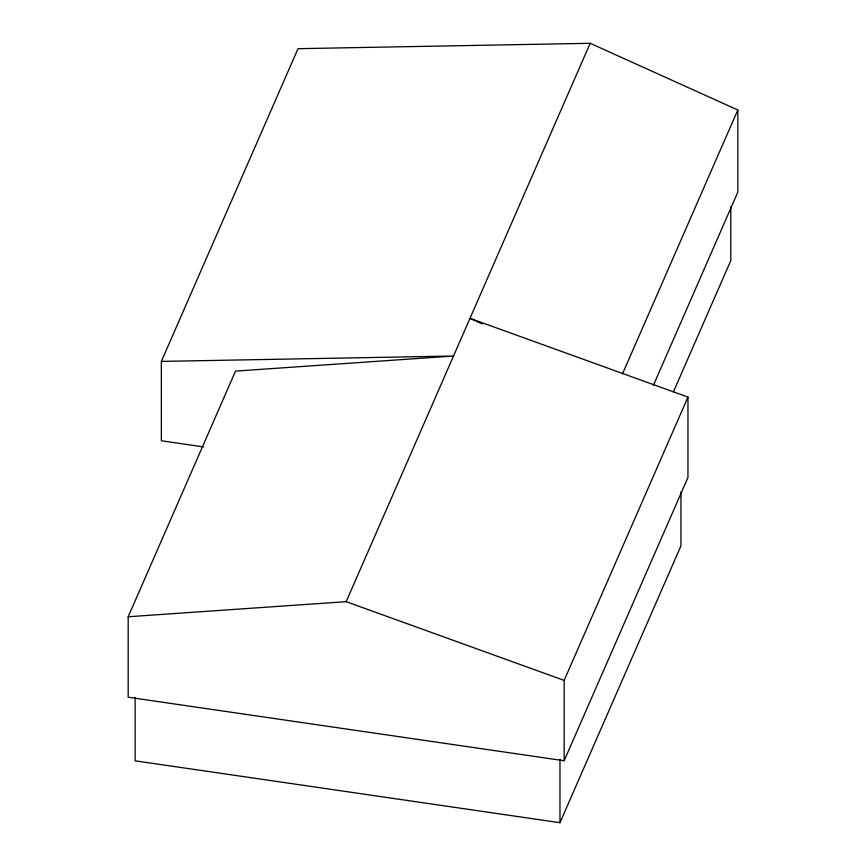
<?xml version="1.0" encoding="UTF-8"?>
<svg xmlns="http://www.w3.org/2000/svg" width="866" height="866" viewBox="0 0 866 866"><rect width="100%" height="100%" fill="white"/><g stroke="black" fill="none" stroke-linecap="round" stroke-linejoin="round"><path stroke-width="1.3" d="M203.716 446.943L161.347 440.772L161.347 361.403L298.001 48.68L590.179 43.3L737.821 109.982L737.821 192.122L653.354 385.402M482.286 323.906L469.978 318.342L687.961 397.083L687.961 477.415L564.156 760.738L128.179 697.227L128.179 616.754L235.53 371.103L453.524 356.013L161.347 361.403M128.179 616.754L346.173 601.664L590.179 43.3M622.492 373.885L737.821 109.982M673.412 391.887L730.807 260.558L730.807 206.671M564.156 760.738L564.156 680.405L687.961 397.093M135.15 697.498L135.15 760.824L559.966 822.7L680.957 545.851L680.957 491.953M346.173 601.664L564.156 680.405M559.966 759.374L559.966 822.7"/></g></svg>
